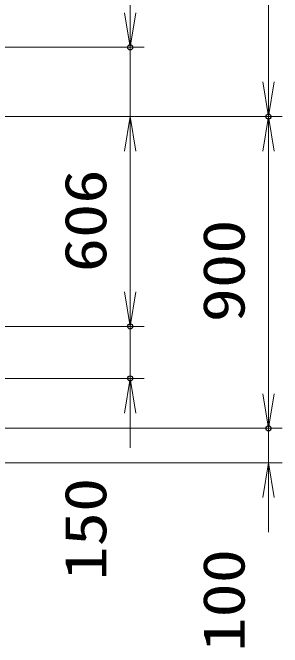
# Model space of a CAD drawing. Units: millimetres at full size. Extents: x -11880 to 11880, y -8400 to 8400.
# Drawn here: x 5740 to 6520, y -2629 to -797 of the extents above; entities that cross this region are included whole.
import ezdxf
from ezdxf.enums import TextEntityAlignment as Align

# ---------------------------------------------------------------- set-up
doc = ezdxf.new("R2010")
doc.units = ezdxf.units.MM
doc.header["$LTSCALE"] = 30
doc.header["$PDMODE"] = 32
doc.header["$PDSIZE"] = 15
doc.layers.add('0-4_寸法線', color=4, linetype='Continuous', lineweight=18)
doc.layers.add('0-5_0', color=7, linetype='Continuous', lineweight=18)
doc.layers.add('0-6_Defpoints', color=7, linetype='Continuous')
doc.styles.add('ＭＳ ゴシック', font='')
doc.styles.get('ＭＳ ゴシック').set_extended_font_data('MS Gothic')

# ---------------------------------------------------------------- blocks, each defined once
blk = doc.blocks.new('_Open')
at = {"layer": '0-5_0', "color": 4}
blk.add_line((-30, 5), (0, 0), dxfattribs=at)
blk.add_lwpolyline([(-30, -5), (0, 0), (-30, 0)], dxfattribs=at)

msp = doc.modelspace()

# ---------------------------------------------------------------- linework, layer by layer
at = {"layer": '0-4_寸法線'}
for p, q in [((6080.27, -896.82), (6080.27, 903.18)), ((6480.27, -1096.82), (6480.27, 903.18)), ((4523.04, -896.82), (6120.27, -896.82)), ((4523.04, -896.82), (6120.27, -896.82)), ((6080.27, -1096.82), (6080.27, -896.82)), ((4523.04, -1096.82), (6120.27, -1096.82)), ((4523.04, -1096.82), (6120.27, -1096.82)), ((4523.04, -1096.82), (6520.27, -1096.82)), ((4523.04, -1096.82), (6520.27, -1096.82)), ((6080.27, -1096.82), (6080.27, -1702.82)), ((6480.27, -1996.82), (6480.27, -1096.82)), ((6080.27, -1196.82), (6080.27, -1296.82)), ((6080.27, -1602.82), (6080.27, -1502.82)), ((4173.04, -1702.82), (6120.27, -1702.82)), ((4173.04, -1702.82), (6120.27, -1702.82)), ((6080.27, -1702.82), (6080.27, -1852.82)), ((6480.27, -1896.82), (6480.27, -1796.82)), ((4173.04, -1852.82), (6120.27, -1852.82)), ((6080.27, -1952.82), (6080.27, -2052.82)), ((4648.04, -1996.82), (6520.27, -1996.82)), ((4648.04, -1996.82), (6520.27, -1996.82)), ((6480.27, -2096.82), (6480.27, -1996.82)), ((4648.04, -2096.82), (6520.27, -2096.82)), ((6480.27, -2196.82), (6480.27, -2296.82))]:
    msp.add_line(p, q, dxfattribs=at)
at = {"layer": '0-6_Defpoints'}
for p in [(6080.27, -896.82), (6480.27, -1096.82), (6080.27, -1702.82), (6080.27, -1852.82), (6480.27, -1996.82)]:
    msp.add_point(p, dxfattribs=at)

# ---------------------------------------------------------------- block references
at = {"layer": '0-4_寸法線', "xscale": 3.333333, "yscale": 3.333333}
for p, rotation in [((6080.27, -896.82), 270), ((6080.27, -896.82), 270), ((6480.27, -1096.82), 270), ((6080.27, -1096.82), 90), ((6080.27, -1096.82), 90), ((6480.27, -1096.82), 90), ((6080.27, -1702.82), 270), ((6080.27, -1702.82), 270), ((6080.27, -1852.82), 90), ((6480.27, -1996.82), 270), ((6480.27, -1996.82), 270), ((6480.27, -2096.82), 90)]:
    msp.add_blockref('_Open', p, dxfattribs=dict(at, rotation=rotation))

# ---------------------------------------------------------------- texts
at = {"layer": '0-4_寸法線', "color": 254, "style": 'ＭＳ ゴシック', "width": 1.2}
for s, p in [('606', (6047.58, -1546.22)), ('900', (6447.58, -1690.82)), ('150', (6047.58, -2436.31)), ('100', (6447.58, -2642.02))]:
    msp.add_text(s, height=121.2, rotation=90, dxfattribs=at).set_placement(p, align=Align.BOTTOM_LEFT)

doc.saveas('drawing.dxf')
